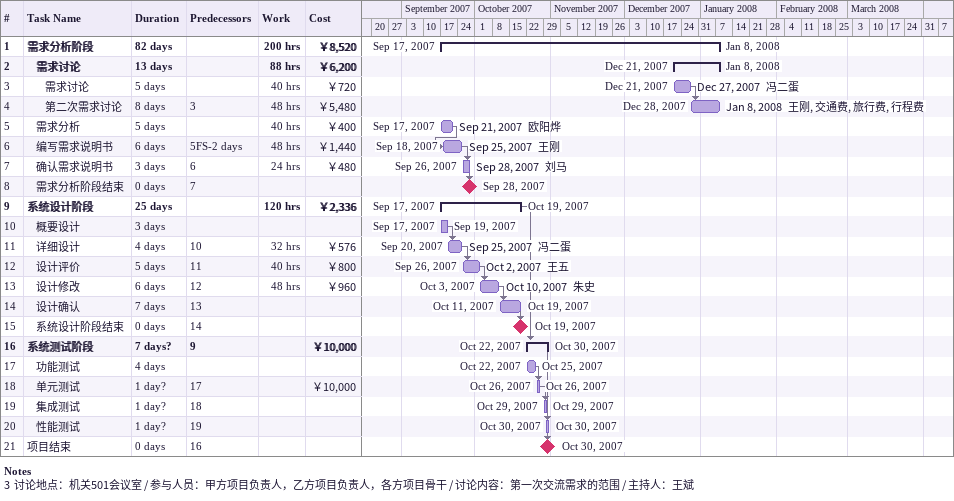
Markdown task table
| ID | Level | Task | Duration | Start | Finish | Predecessors | Resources | Work (h) | Cost (￥) |
|---|---|---|---|---|---|---|---|---|---|
| 1 | 1 | **需求分析阶段** | 82d | 2007-09-17 | 2008-01-08 |  |  | 200 | 8520 |
| 2 | 2 | **需求讨论** | 13d | 2007-12-21 | 2008-01-08 |  |  | 88 | 6200 |
| 3 | 3 | 需求讨论 | 5d | 2007-12-21 | 2007-12-27 |  | 冯二蛋 | 40 | 720 |
| 4 | 3 | 第二次需求讨论 | 8d | 2007-12-28 | 2008-01-08 | 3 | 王刚, 交通费, 旅行费, 行程费 | 48 | 5480 |
| 5 | 2 | 需求分析 | 5d | 2007-09-17 | 2007-09-21 |  | 欧阳烨 | 40 | 400 |
| 6 | 2 | 编写需求说明书 | 6d | 2007-09-18 | 2007-09-25 | 5FS-2d | 王刚 | 48 | 1440 |
| 7 | 2 | 确认需求说明书 | 3d | 2007-09-26 | 2007-09-28 | 6 | 刘马 | 24 | 480 |
| 8 | 2 | 需求分析阶段结束 | 0d | 2007-09-28 | 2007-09-28 | 7 |  |  |  |
| 9 | 1 | **系统设计阶段** | 25d | 2007-09-17 | 2007-10-19 |  |  | 120 | 2336 |
| 10 | 2 | 概要设计 | 3d | 2007-09-17 | 2007-09-19 |  |  |  |  |
| 11 | 2 | 详细设计 | 4d | 2007-09-20 | 2007-09-25 | 10 | 冯二蛋 | 32 | 576 |
| 12 | 2 | 设计评价 | 5d | 2007-09-26 | 2007-10-02 | 11 | 王五 | 40 | 800 |
| 13 | 2 | 设计修改 | 6d | 2007-10-03 | 2007-10-10 | 12 | 朱史 | 48 | 960 |
| 14 | 2 | 设计确认 | 7d | 2007-10-11 | 2007-10-19 | 13 |  |  |  |
| 15 | 2 | 系统设计阶段结束 | 0d | 2007-10-19 | 2007-10-19 | 14 |  |  |  |
| 16 | 1 | **系统测试阶段** | 7d? | 2007-10-22 | 2007-10-30 | 9 |  |  | 10000 |
| 17 | 2 | 功能测试 | 4d | 2007-10-22 | 2007-10-25 |  |  |  |  |
| 18 | 2 | 单元测试 | 1d? | 2007-10-26 | 2007-10-26 | 17 |  |  | 10000 |
| 19 | 2 | 集成测试 | 1d? | 2007-10-29 | 2007-10-29 | 18 |  |  |  |
| 20 | 2 | 性能测试 | 1d? | 2007-10-30 | 2007-10-30 | 19 |  |  |  |
| 21 | 1 | 项目结束 | 0d | 2007-10-30 | 2007-10-30 | 16 |  |  |  |

Notes
- 3: 讨论地点：机关501会议室 / 参与人员：甲方项目负责人，乙方项目负责人，各方项目骨干 / 讨论内容：第一次交流需求的范围 / 主持人：王斌
